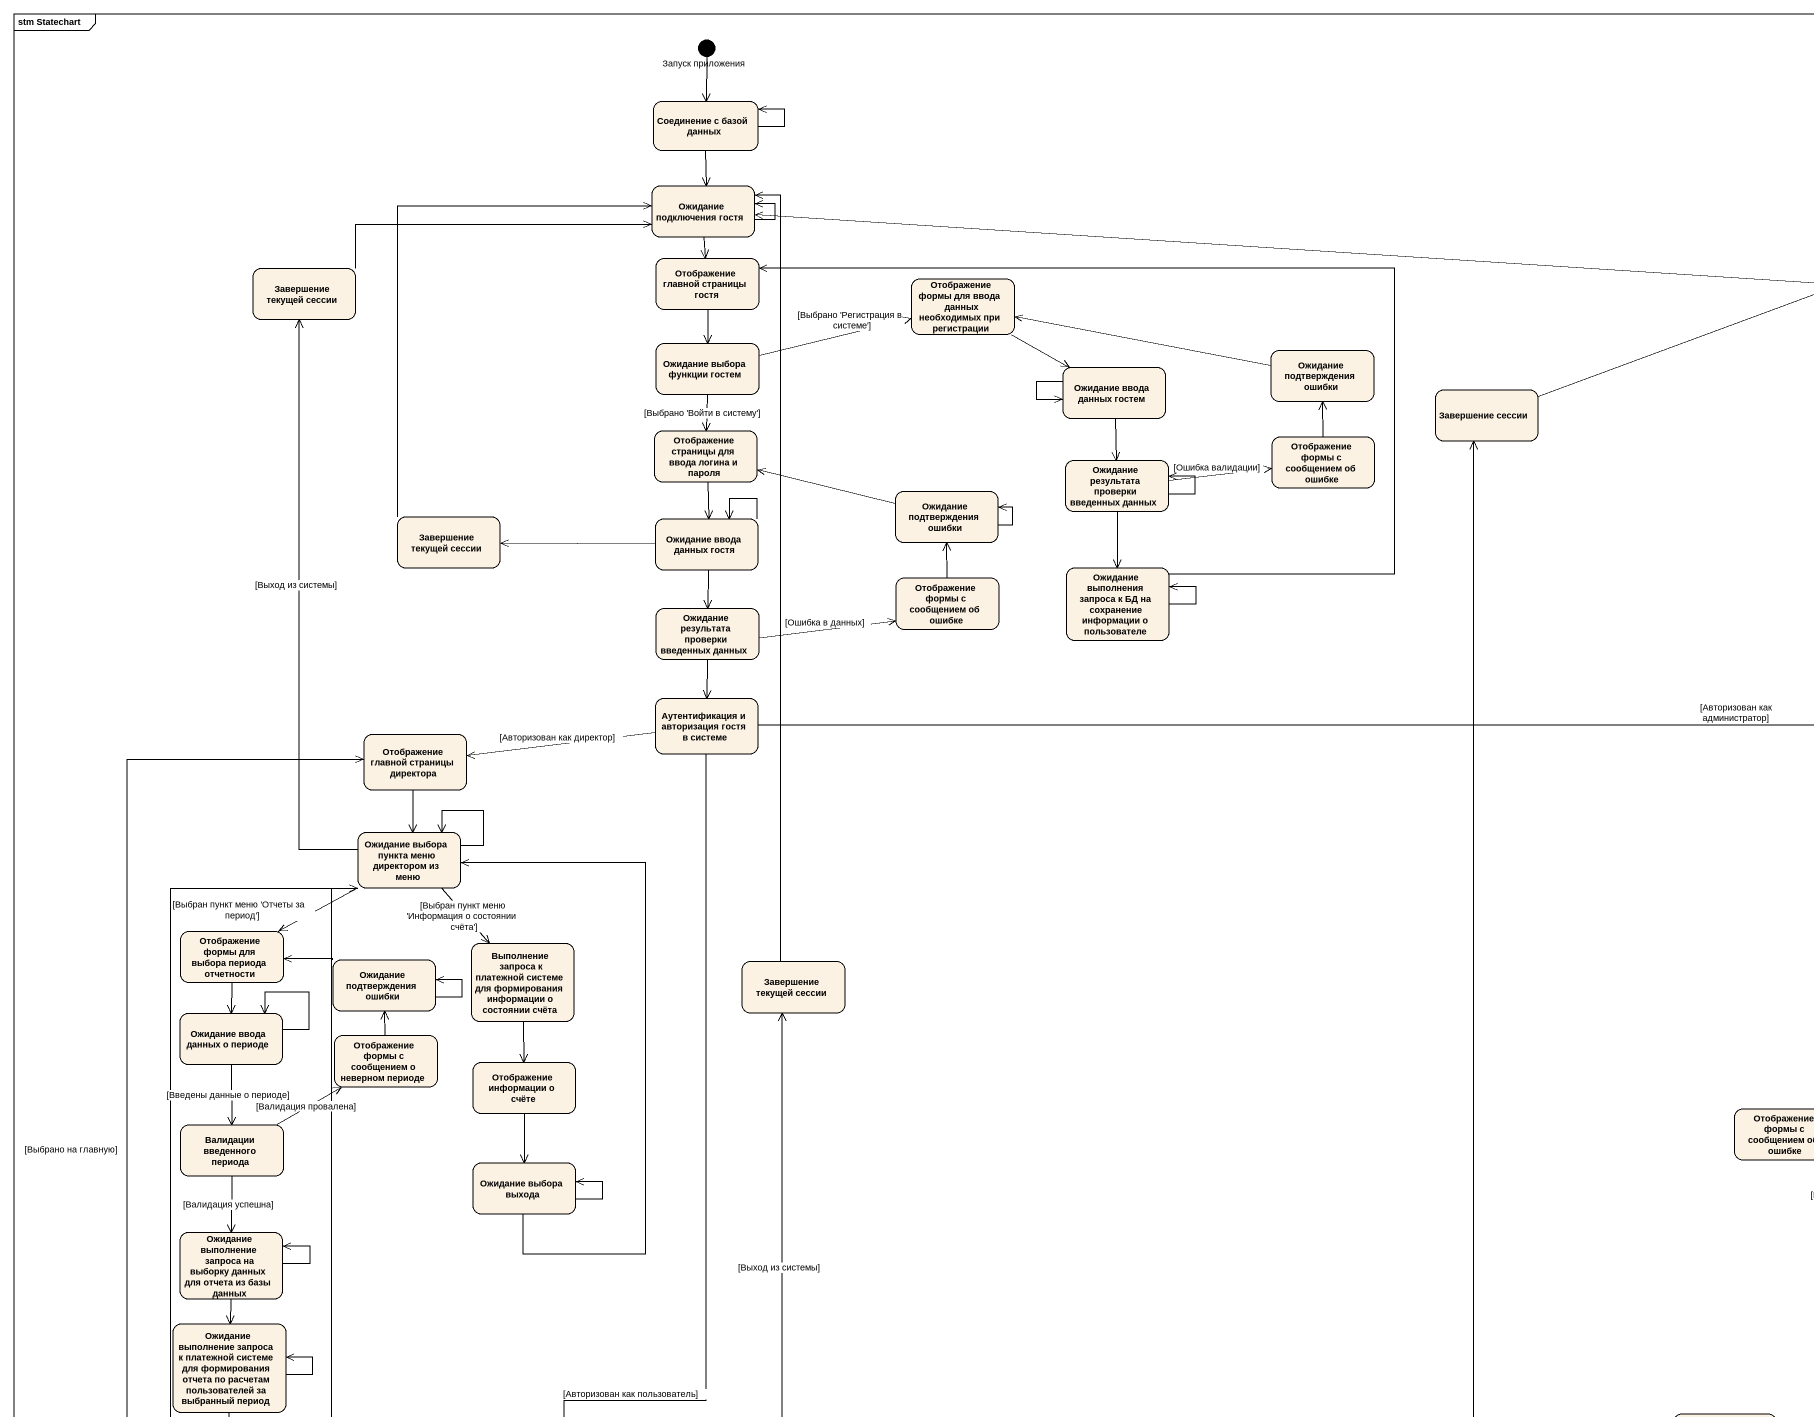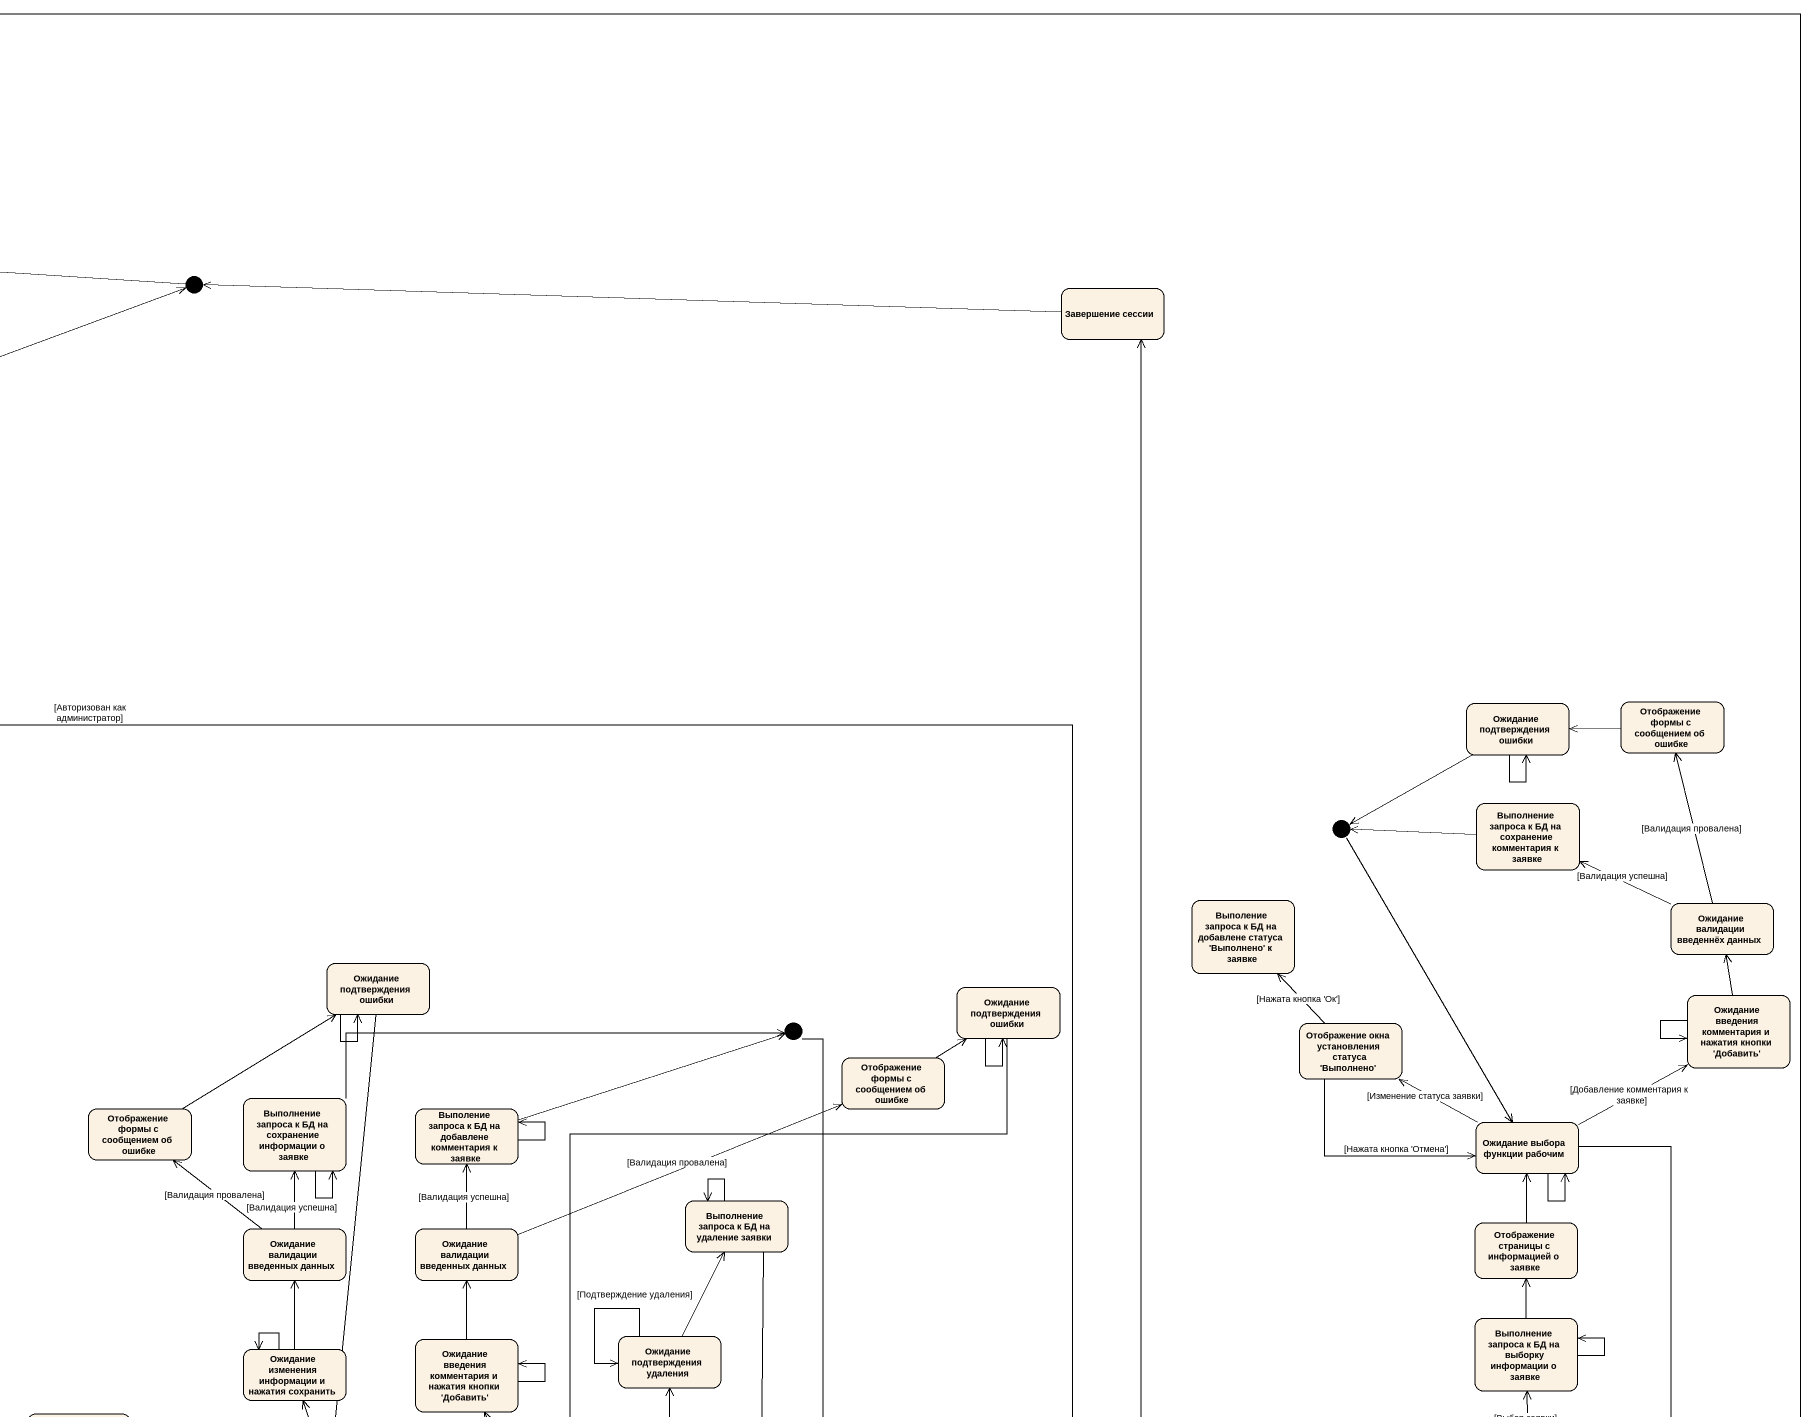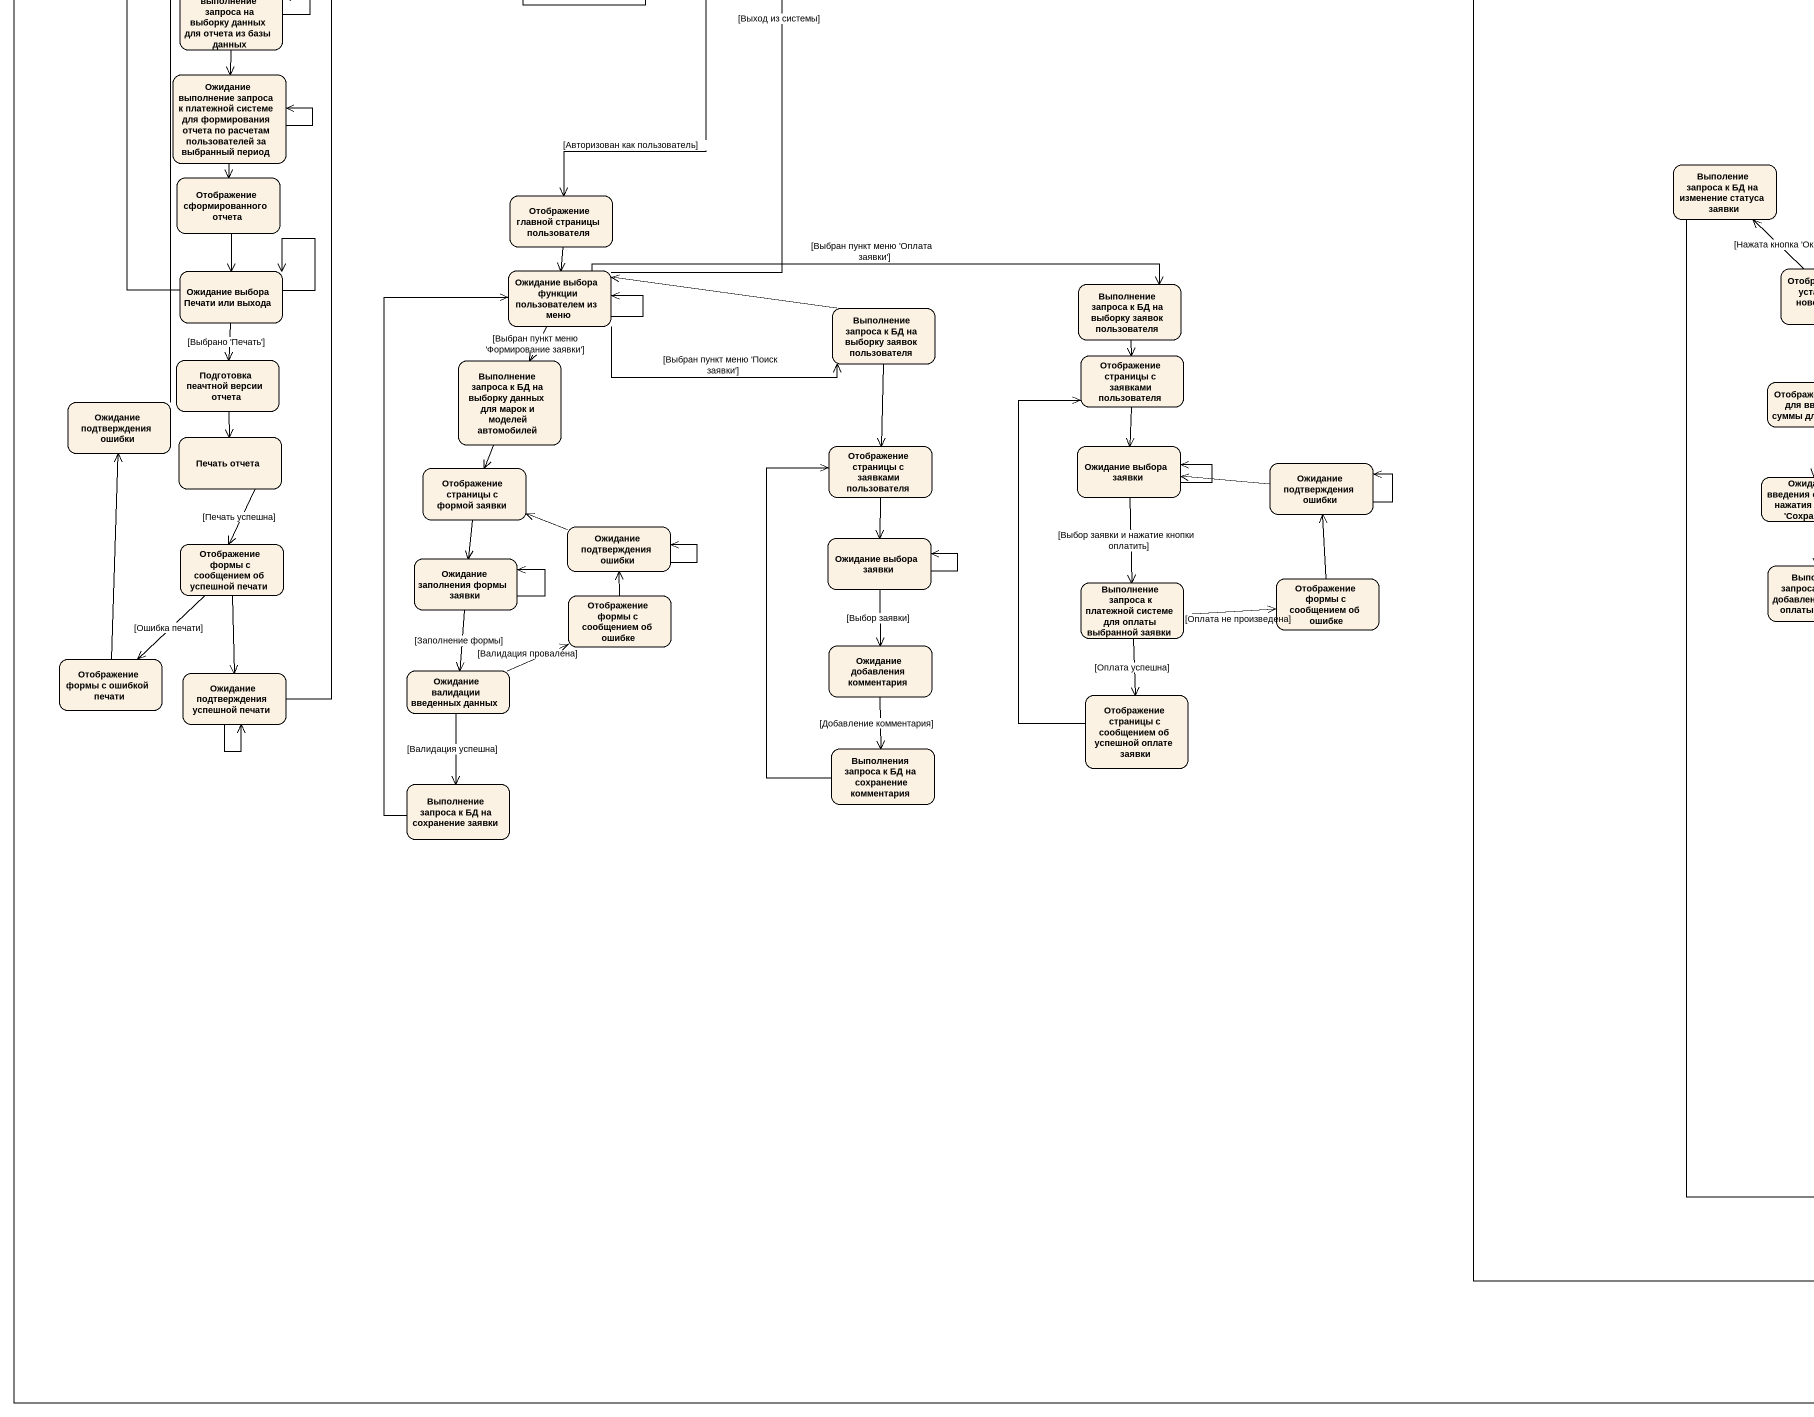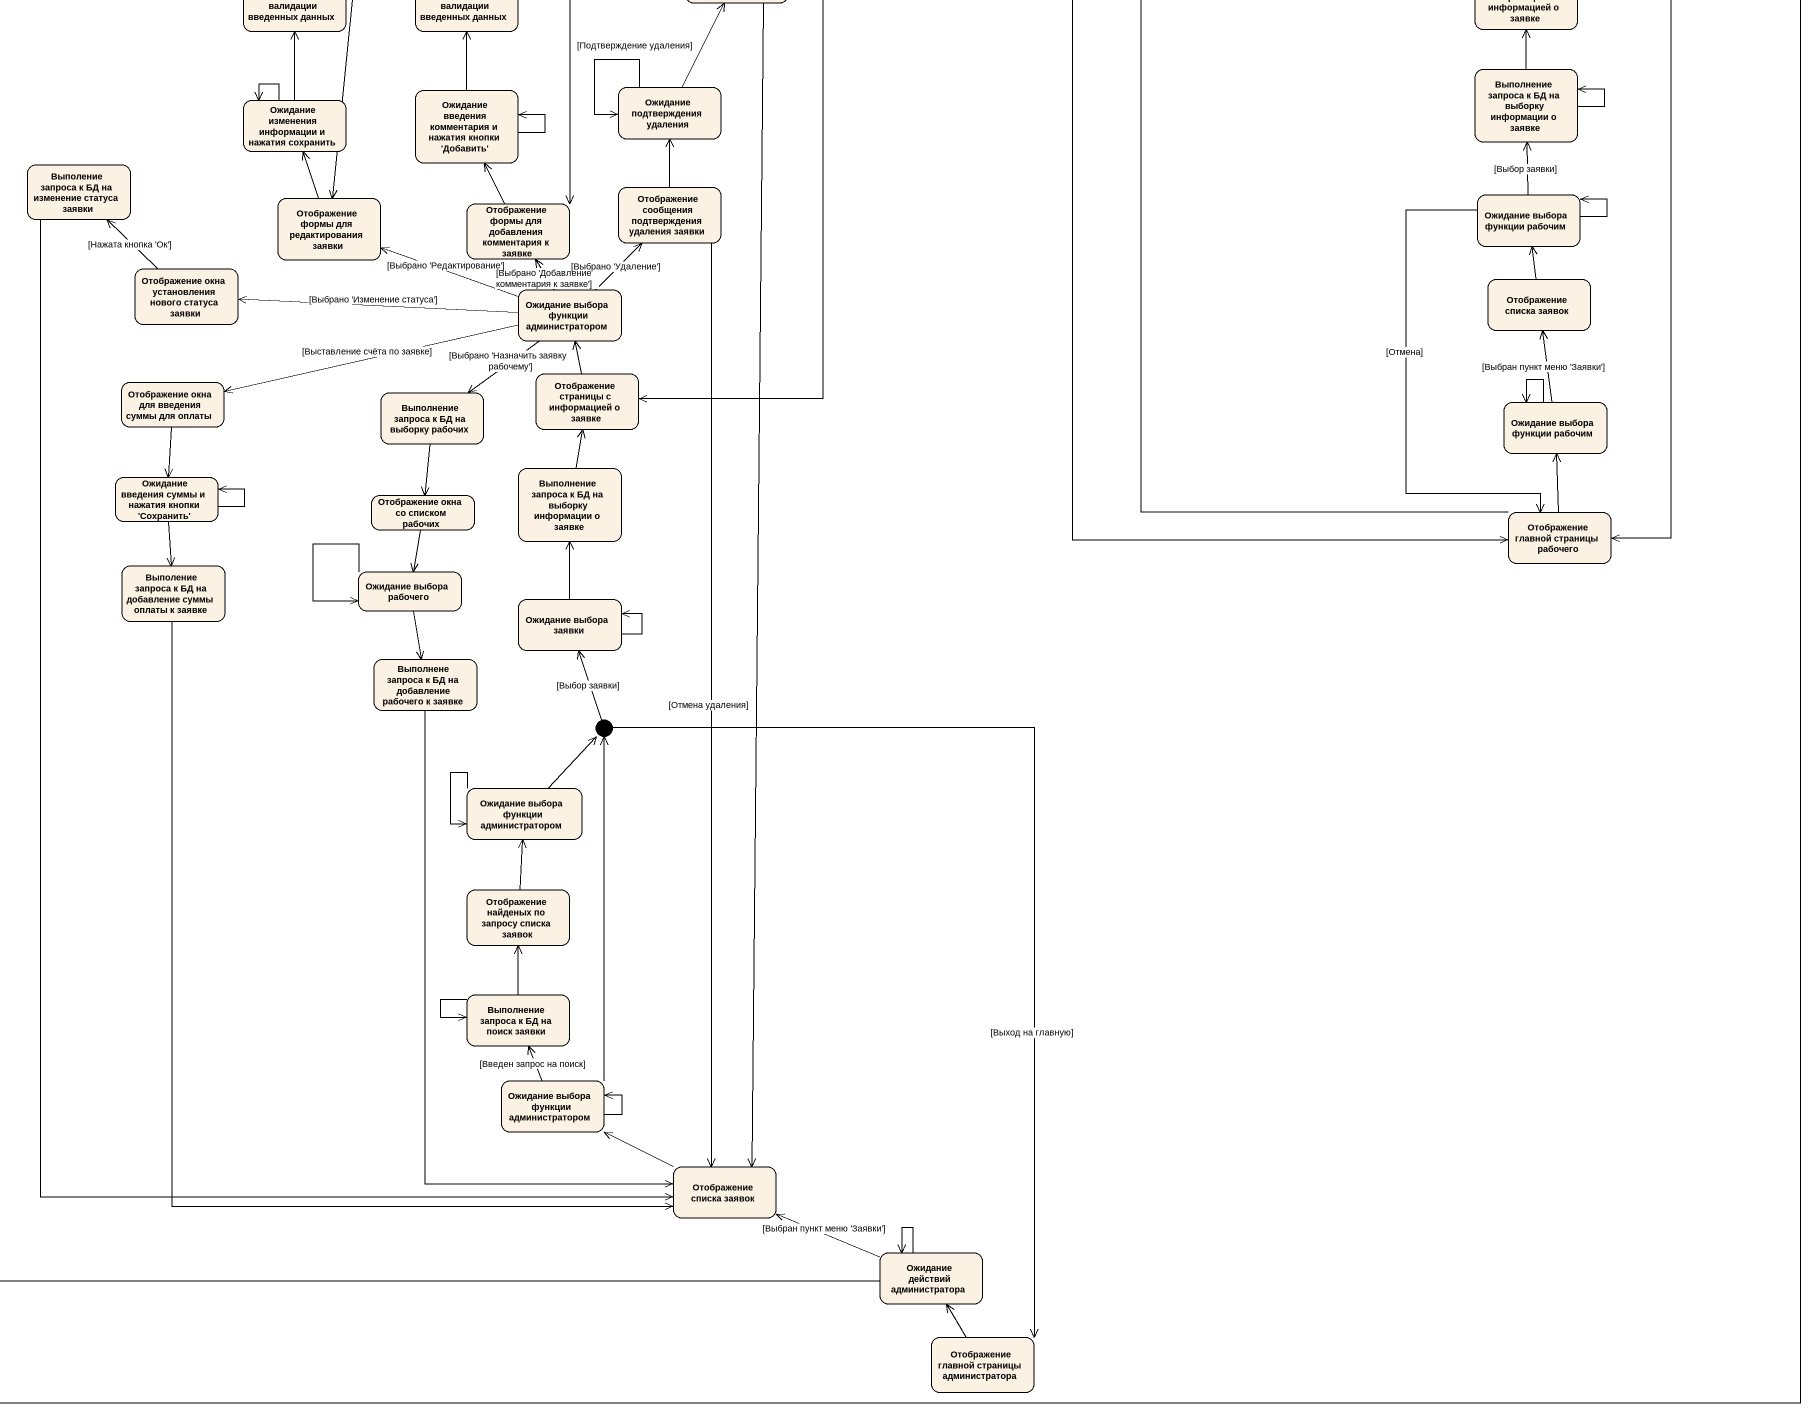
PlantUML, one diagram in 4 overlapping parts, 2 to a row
@startuml
mainframe stm Statechart
hide empty description
state "Запуск приложения" as Запуск_приложения <<start>>
state "Соединение с базой данных" as Соединение_с_базой_данных
state "Ожидание подключения гостя" as Ожидание_подключения_гостя
state "Завершение текущей сессии" as Завершение_текущей_сессии
state "Отображение главной страницы гостя" as Отображение_главной
state "Отображение формы для ввода данных необходимых при регистрации" as Отображение_формы_для_ввода
state junction1 <<choice>>
state "Завершение сессии" as Завершение_сессии
state "Ожидание выбора функции гостем" as Ожидание_выбора_функции
state "Ожидание ввода данных гостем" as Ожидание_ввода_данных_гостем
state "Ожидание подтверждения ошибки" as Ожидание_подтверждения
state "Завершение сессии" as Завершение_сессии_2
state "Отображение страницы для ввода логина и пароля" as Отображение_страницы_для
state "Отображение формы с сообщением об ошибке" as Отображение_формы_с
state "Ожидание результата проверки введенных данных" as Ожидание_результата
state "Завершение текущей сессии" as Завершение_текущей_сессии_2
state "Ожидание ввода данных гостя" as Ожидание_ввода_данных_гостя
state "Ожидание подтверждения ошибки" as Ожидание_подтверждения_2
state "Отображение формы с сообщением об ошибке" as Отображение_формы_с_2
state "Ожидание выполнения запроса к БД на сохранение информации о пользователе" as Ожидание_выполнения_запроса
state "Ожидание результата проверки введенных данных" as Ожидание_результата_2
state "Аутентификация и авторизация гостя в системе" as Аутентификация_и
state "Ожидание подтверждения ошибки" as Ожидание_подтверждения_3
state "Отображение формы с сообщением об ошибке" as Отображение_формы_с_3
state "Отображение главной страницы директора" as Отображение_главной_2
state "Ожидание выбора пункта меню директором из меню" as Ожидание_выбора_пункта_меню
state junction2 <<choice>>
state "Выполнение запроса к БД на сохранение комментария к заявке" as Выполнение_запроса_к_БД_на
state "Выполение запроса к БД на добавлене статуса 'Выполнено' к заявке" as Выполение_запроса_к_БД_на
state "Ожидание валидации введеннёх данных" as Ожидание_валидации
state "Отображение формы для выбора периода отчетности" as Отображение_формы_для
state "Выполнение запроса к платежной системе для формирования информации о состоянии счёта" as Выполнение_запроса_к
state "Ожидание подтверждения ошибки" as Ожидание_подтверждения_4
state "Завершение текущей сессии" as Завершение_текущей_сессии_3
state "Ожидание подтверждения ошибки" as Ожидание_подтверждения_5
state "Ожидание подтверждения ошибки" as Ожидание_подтверждения_6
state "Ожидание ввода данных о периоде" as Ожидание_ввода_данных_о
state junction3 <<choice>>
state "Отображение окна установления статуса 'Выполнено'" as Отображение_окна
state "Ожидание введения комментария и нажатия кнопки 'Добавить'" as Ожидание_введения
state "Отображение формы с сообщением о неверном периоде" as Отображение_формы_с_4
state "Отображение информации о счёте" as Отображение_информации_о
state "Отображение формы с сообщением об ошибке" as Отображение_формы_с_5
state "Выполнение запроса к БД на сохранение информации о заявке" as Выполнение_запроса_к_БД_на_2
state "Валидации введенного периода" as Валидации_введенного_периода
state "Отображение формы с сообщением об ошибке" as Отображение_формы_с_6
state "Выполение запроса к БД на добавлене комментария к заявке" as Выполение_запроса_к_БД_на_2
state "Ожидание выбора функции рабочим" as Ожидание_выбора_функции_2
state "Ожидание выбора выхода" as Ожидание_выбора_выхода
state "Выполнение запроса к БД на удаление заявки" as Выполнение_запроса_к_БД_на_3
state "Ожидание выполнение запроса на выборку данных для отчета из базы данных" as Ожидание_выполнение_запроса
state "Ожидание валидации введенных данных" as Ожидание_валидации_2
state "Ожидание валидации введенных данных" as Ожидание_валидации_3
state "Отображение страницы с информацией о заявке" as Отображение_страницы_с
state "Ожидание выполнение запроса к платежной системе для формирования отчета по расчетам пользователей за выбранный период" as Ожидание_выполнение_запроса_2
state "Ожидание подтверждения удаления" as Ожидание_подтверждения_7
state "Выполнение запроса к БД на выборку информации о заявке" as Выполнение_запроса_к_БД_на_4
state "Ожидание изменения информации и нажатия сохранить" as Ожидание_изменения
state "Ожидание введения комментария и нажатия кнопки 'Добавить'" as Ожидание_введения_2
state "Выполение запроса к БД на изменение статуса заявки" as Выполение_запроса_к_БД_на_3
state "Отображение сформированного отчета" as Отображение_сформированного
state "Отображение главной страницы пользователя" as Отображение_главной_3
state "Отображение формы для редактирования заявки" as Отображение_формы_для_2
state "Отображение формы для добавления комментария к заявке" as Отображение_формы_для_3
state "Отображение сообщения подтверждения удаления заявки" as Отображение_сообщения
state "Ожидание выбора функции рабочим" as Ожидание_выбора_функции_3
state "Ожидание выбора Печати или выхода" as Ожидание_выбора_Печати_или
state "Ожидание выбора функции пользователем из меню" as Ожидание_выбора_функции_4
state "Отображение окна установления нового статуса заявки" as Отображение_окна_2
state "Отображение списка заявок" as Отображение_списка_заявок
state "Выполнение запроса к БД на выборку заявок пользователя" as Выполнение_запроса_к_БД_на_5
state "Выполнение запроса к БД на выборку заявок пользователя" as Выполнение_запроса_к_БД_на_6
state "Ожидание выбора функции администратором" as Ожидание_выбора_функции_5
state "Отображение страницы с заявками пользователя" as Отображение_страницы_с_2
state "Подготовка пеачтной версии отчета" as Подготовка_пеачтной_версии
state "Выполнение запроса к БД на выборку данных для марок и моделей автомобилей" as Выполнение_запроса_к_БД_на_7
state "Отображение окна для введения суммы для оплаты" as Отображение_окна_для
state "Выполнение запроса к БД на выборку рабочих" as Выполнение_запроса_к_БД_на_8
state "Отображение страницы с информацией о заявке" as Отображение_страницы_с_3
state "Ожидание подтверждения ошибки" as Ожидание_подтверждения_8
state "Ожидание выбора функции рабочим" as Ожидание_выбора_функции_6
state "Печать отчета" as Печать_отчета
state "Отображение страницы с формой заявки" as Отображение_страницы_с_4
state "Отображение страницы с заявками пользователя" as Отображение_страницы_с_5
state "Ожидание выбора заявки" as Ожидание_выбора_заявки
state "Ожидание подтверждения ошибки" as Ожидание_подтверждения_9
state "Выполнение запроса к БД на выборку информации о заявке" as Выполнение_запроса_к_БД_на_9
state "Ожидание введения суммы и нажатия кнопки 'Сохранить'" as Ожидание_введения_суммы_и
state "Отображение окна со списком рабочих" as Отображение_окна_со_списком
state "Отображение главной страницы рабочего" as Отображение_главной_4
state "Отображение формы с сообщением об успешной печати" as Отображение_формы_с_7
state "Ожидание подтверждения ошибки" as Ожидание_подтверждения_10
state "Ожидание выбора заявки" as Ожидание_выбора_заявки_2
state "Ожидание заполнения формы заявки" as Ожидание_заполнения_формы
state "Выполнение запроса к платежной системе для оплаты выбранной заявки" as Выполнение_запроса_к_2
state "Отображение формы с сообщением об ошибке" as Отображение_формы_с_8
state "Выполение запроса к БД на добавление суммы оплаты к заявке" as Выполение_запроса_к_БД_на_4
state "Ожидание выбора рабочего" as Ожидание_выбора_рабочего
state "Отображение формы с сообщением об ошибке" as Отображение_формы_с_9
state "Ожидание выбора заявки" as Ожидание_выбора_заявки_3
state "Отображение формы с ошибкой печати" as Отображение_формы_с_ошибкой
state "Ожидание добавления комментария" as Ожидание_добавления
state "Выполнене запроса к БД на добавление рабочего к заявке" as Выполнене_запроса_к_БД_на
state "Ожидание подтверждения успешной печати" as Ожидание_подтверждения_11
state "Ожидание валидации введенных данных" as Ожидание_валидации_4
state "Отображение страницы с сообщением об успешной оплате заявки" as Отображение_страницы_с_6
state junction4 <<choice>>
state "Выполнение запроса к БД на сохранение заявки" as Выполнение_запроса_к_БД_на_10
state "Выполнения запроса к БД на сохранение комментария" as Выполнения_запроса_к_БД_на
state "Ожидание выбора функции администратором" as Ожидание_выбора_функции_7
state "Отображение найденых по запросу списка заявок" as Отображение_найденых_по
state "Выполнение запроса к БД на поиск заявки" as Выполнение_запроса_к_БД_на_11
state "Ожидание выбора функции администратором" as Ожидание_выбора_функции_8
state "Отображение списка заявок" as Отображение_списка_заявок_2
state "Ожидание действий администратора" as Ожидание_действий
state "Отображение главной страницы администратора" as Отображение_главной_5
Запуск_приложения --> Соединение_с_базой_данных
Соединение_с_базой_данных --> Соединение_с_базой_данных
Соединение_с_базой_данных --> Ожидание_подключения_гостя
Ожидание_подключения_гостя --> Ожидание_подключения_гостя
Ожидание_подключения_гостя --> Отображение_главной
Завершение_текущей_сессии -right-> Ожидание_подключения_гостя
Отображение_главной --> Ожидание_выбора_функции
Отображение_формы_для_ввода -right-> Ожидание_ввода_данных_гостем
junction1 -left-> Ожидание_подключения_гостя
Завершение_сессии -left-> junction1
Ожидание_выбора_функции -right-> Отображение_формы_для_ввода : [Выбрано 'Регистрация в системе']
Ожидание_выбора_функции --> Отображение_страницы_для : [Выбрано 'Войти в систему']
Ожидание_ввода_данных_гостем --> Ожидание_ввода_данных_гостем
Ожидание_ввода_данных_гостем --> Ожидание_результата
Ожидание_подтверждения -left-> Отображение_формы_для_ввода
Завершение_сессии_2 -right-> junction1
Отображение_страницы_для --> Ожидание_ввода_данных_гостя
Отображение_формы_с -up-> Ожидание_подтверждения
Ожидание_результата -right-> Отображение_формы_с : [Ошибка валидации]
Ожидание_результата --> Ожидание_результата
Ожидание_результата --> Ожидание_выполнения_запроса
Завершение_текущей_сессии_2 -up-> Ожидание_подключения_гостя
Ожидание_ввода_данных_гостя -left-> Завершение_текущей_сессии_2
Ожидание_ввода_данных_гостя --> Ожидание_ввода_данных_гостя
Ожидание_ввода_данных_гостя --> Ожидание_результата_2
Ожидание_подтверждения_2 -left-> Отображение_страницы_для
Ожидание_подтверждения_2 --> Ожидание_подтверждения_2
Отображение_формы_с_2 -up-> Ожидание_подтверждения_2
Ожидание_выполнения_запроса -up-> Отображение_главной
Ожидание_выполнения_запроса --> Ожидание_выполнения_запроса
Ожидание_результата_2 -right-> Отображение_формы_с_2 : [Ошибка в данных]
Ожидание_результата_2 --> Аутентификация_и
Аутентификация_и -left-> Отображение_главной_2 : [Авторизован как директор]
Аутентификация_и --> Отображение_главной_3 : [Авторизован как пользователь]
Аутентификация_и -right-> Отображение_главной_4 : [Авторизован как администратор]
Ожидание_подтверждения_3 --> Ожидание_подтверждения_3
Ожидание_подтверждения_3 -left-> junction2
Отображение_формы_с_3 -left-> Ожидание_подтверждения_3
Отображение_главной_2 --> Ожидание_выбора_пункта_меню
Ожидание_выбора_пункта_меню -up-> Завершение_текущей_сессии : [Выход из системы]
Ожидание_выбора_пункта_меню --> Ожидание_выбора_пункта_меню
Ожидание_выбора_пункта_меню -left-> Отображение_формы_для : [Выбран пункт меню 'Отчеты за период']
Ожидание_выбора_пункта_меню --> Выполнение_запроса_к : [Выбран пункт меню 'Информация о состоянии счёта']
junction2 --> Ожидание_выбора_функции_2
Выполнение_запроса_к_БД_на -left-> junction2
Ожидание_валидации -up-> Отображение_формы_с_3 : [Валидация провалена]
Ожидание_валидации -left-> Выполнение_запроса_к_БД_на : [Валидация успешна]
Отображение_формы_для --> Ожидание_ввода_данных_о
Выполнение_запроса_к --> Отображение_информации_о
Ожидание_подтверждения_4 -left-> Отображение_формы_для
Ожидание_подтверждения_4 --> Ожидание_подтверждения_4
Завершение_текущей_сессии_3 -up-> Ожидание_подключения_гостя
Ожидание_подтверждения_5 --> Ожидание_подтверждения_5
Ожидание_подтверждения_5 --> Отображение_формы_для_2
Ожидание_подтверждения_6 --> Ожидание_подтверждения_6
Ожидание_подтверждения_6 --> Отображение_формы_для_3
Ожидание_ввода_данных_о --> Ожидание_ввода_данных_о
Ожидание_ввода_данных_о --> Валидации_введенного_периода : [Введены данные о периоде]
junction3 --> Отображение_страницы_с_3
Отображение_окна -up-> Выполение_запроса_к_БД_на : [Нажата кнопка 'Ок']
Отображение_окна -right-> Ожидание_выбора_функции_2 : [Нажата кнопка 'Отмена']
Ожидание_введения -up-> Ожидание_валидации
Ожидание_введения --> Ожидание_введения
Отображение_формы_с_4 -up-> Ожидание_подтверждения_4
Отображение_информации_о --> Ожидание_выбора_выхода
Отображение_формы_с_5 -up-> Ожидание_подтверждения_6
Выполнение_запроса_к_БД_на_2 -right-> junction3
Выполнение_запроса_к_БД_на_2 --> Выполнение_запроса_к_БД_на_2
Валидации_введенного_периода -right-> Отображение_формы_с_4 : [Валидация провалена]
Валидации_введенного_периода --> Ожидание_выполнение_запроса : [Валидация успешна]
Отображение_формы_с_6 -up-> Ожидание_подтверждения_5
Выполение_запроса_к_БД_на_2 -right-> junction3
Выполение_запроса_к_БД_на_2 --> Выполение_запроса_к_БД_на_2
Ожидание_выбора_функции_2 -left-> Отображение_окна : [Изменение статуса заявки]
Ожидание_выбора_функции_2 -right-> Ожидание_введения : [Добавление комментария к заявке]
Ожидание_выбора_функции_2 --> Ожидание_выбора_функции_2
Ожидание_выбора_функции_2 --> Отображение_главной_4
Ожидание_выбора_выхода -up-> Ожидание_выбора_пункта_меню
Ожидание_выбора_выхода --> Ожидание_выбора_выхода
Выполнение_запроса_к_БД_на_3 --> Выполнение_запроса_к_БД_на_3
Выполнение_запроса_к_БД_на_3 --> Отображение_списка_заявок_2
Ожидание_выполнение_запроса --> Ожидание_выполнение_запроса
Ожидание_выполнение_запроса --> Ожидание_выполнение_запроса_2
Ожидание_валидации_2 -up-> Выполнение_запроса_к_БД_на_2 : [Валидация успешна]
Ожидание_валидации_2 -up-> Отображение_формы_с_6 : [Валидация провалена]
Ожидание_валидации_3 -right-> Отображение_формы_с_5 : [Валидация провалена]
Ожидание_валидации_3 -up-> Выполение_запроса_к_БД_на_2 : [Валидация успешна]
Отображение_страницы_с -up-> Ожидание_выбора_функции_2
Ожидание_выполнение_запроса_2 --> Ожидание_выполнение_запроса_2
Ожидание_выполнение_запроса_2 --> Отображение_сформированного
Ожидание_подтверждения_7 -up-> Выполнение_запроса_к_БД_на_3 : [Подтверждение удаления]
Ожидание_подтверждения_7 --> Ожидание_подтверждения_7
Выполнение_запроса_к_БД_на_4 -up-> Отображение_страницы_с
Выполнение_запроса_к_БД_на_4 --> Выполнение_запроса_к_БД_на_4
Ожидание_изменения -up-> Ожидание_валидации_2
Ожидание_изменения --> Ожидание_изменения
Ожидание_введения_2 -up-> Ожидание_валидации_3
Ожидание_введения_2 --> Ожидание_введения_2
Выполение_запроса_к_БД_на_3 --> Отображение_списка_заявок_2
Отображение_сформированного --> Ожидание_выбора_Печати_или
Отображение_главной_3 --> Ожидание_выбора_функции_4
Отображение_формы_для_2 -up-> Ожидание_изменения
Отображение_формы_для_3 -up-> Ожидание_введения_2
Отображение_сообщения -up-> Ожидание_подтверждения_7
Отображение_сообщения --> Отображение_списка_заявок_2 : [Отмена удаления]
Ожидание_выбора_функции_3 -up-> Выполнение_запроса_к_БД_на_4 : [Выбор заявки]
Ожидание_выбора_функции_3 --> Ожидание_выбора_функции_3
Ожидание_выбора_функции_3 --> Отображение_главной_4 : [Отмена]
Ожидание_выбора_Печати_или -up-> Отображение_главной_2 : [Выбрано на главную]
Ожидание_выбора_Печати_или --> Ожидание_выбора_Печати_или
Ожидание_выбора_Печати_или --> Подготовка_пеачтной_версии : [Выбрано 'Печать']
Ожидание_выбора_функции_4 -up-> Завершение_текущей_сессии_3 : [Выход из системы]
Ожидание_выбора_функции_4 --> Ожидание_выбора_функции_4
Ожидание_выбора_функции_4 -right-> Выполнение_запроса_к_БД_на_5 : [Выбран пункт меню 'Поиск заявки']
Ожидание_выбора_функции_4 -right-> Выполнение_запроса_к_БД_на_6 : [Выбран пункт меню 'Оплата заявки']
Ожидание_выбора_функции_4 --> Выполнение_запроса_к_БД_на_7 : [Выбран пункт меню 'Формирование заявки']
Отображение_окна_2 -up-> Выполение_запроса_к_БД_на_3 : [Нажата кнопка 'Ок']
Отображение_списка_заявок -up-> Ожидание_выбора_функции_3
Выполнение_запроса_к_БД_на_5 -left-> Ожидание_выбора_функции_4
Выполнение_запроса_к_БД_на_5 --> Отображение_страницы_с_5
Выполнение_запроса_к_БД_на_6 --> Отображение_страницы_с_2
Ожидание_выбора_функции_5 -left-> Отображение_формы_для_2 : [Выбрано 'Редактирование']
Ожидание_выбора_функции_5 -up-> Отображение_формы_для_3 : [Выбрано 'Добавление комментария к заявке']
Ожидание_выбора_функции_5 -up-> Отображение_сообщения : [Выбрано 'Удаление']
Ожидание_выбора_функции_5 -left-> Отображение_окна_2 : [Выбрано 'Изменение статуса']
Ожидание_выбора_функции_5 -left-> Отображение_окна_для : [Выставление счёта по заявке]
Ожидание_выбора_функции_5 --> Выполнение_запроса_к_БД_на_8 : [Выбрано 'Назначить заявку рабочему']
Отображение_страницы_с_2 --> Ожидание_выбора_заявки
Подготовка_пеачтной_версии --> Печать_отчета
Выполнение_запроса_к_БД_на_7 --> Отображение_страницы_с_4
Отображение_окна_для --> Ожидание_введения_суммы_и
Выполнение_запроса_к_БД_на_8 --> Отображение_окна_со_списком
Отображение_страницы_с_3 -up-> Ожидание_выбора_функции_5
Ожидание_подтверждения_8 -up-> Ожидание_выбора_пункта_меню
Ожидание_выбора_функции_6 -up-> Отображение_списка_заявок : [Выбран пункт меню 'Заявки']
Ожидание_выбора_функции_6 --> Ожидание_выбора_функции_6
Печать_отчета --> Отображение_формы_с_7 : [Печать успешна]
Отображение_страницы_с_4 --> Ожидание_заполнения_формы
Отображение_страницы_с_5 --> Ожидание_выбора_заявки_2
Ожидание_выбора_заявки --> Ожидание_выбора_заявки
Ожидание_выбора_заявки --> Выполнение_запроса_к_2 : [Выбор заявки и нажатие кнопки оплатить]
Ожидание_подтверждения_9 -left-> Ожидание_выбора_заявки
Ожидание_подтверждения_9 --> Ожидание_подтверждения_9
Выполнение_запроса_к_БД_на_9 -up-> Отображение_страницы_с_3
Ожидание_введения_суммы_и --> Ожидание_введения_суммы_и
Ожидание_введения_суммы_и --> Выполение_запроса_к_БД_на_4
Отображение_окна_со_списком --> Ожидание_выбора_рабочего
Отображение_главной_4 -up-> Завершение_сессии
Отображение_главной_4 -up-> Ожидание_выбора_функции_6
Отображение_формы_с_7 --> Отображение_формы_с_ошибкой : [Ошибка печати]
Отображение_формы_с_7 --> Ожидание_подтверждения_11
Ожидание_подтверждения_10 -left-> Отображение_страницы_с_4
Ожидание_подтверждения_10 --> Ожидание_подтверждения_10
Ожидание_выбора_заявки_2 --> Ожидание_выбора_заявки_2
Ожидание_выбора_заявки_2 --> Ожидание_добавления : [Выбор заявки]
Ожидание_заполнения_формы --> Ожидание_заполнения_формы
Ожидание_заполнения_формы --> Ожидание_валидации_4 : [Заполнение формы]
Выполнение_запроса_к_2 -right-> Отображение_формы_с_8 : [Оплата не произведена]
Выполнение_запроса_к_2 --> Отображение_страницы_с_6 : [Оплата успешна]
Отображение_формы_с_8 -up-> Ожидание_подтверждения_9
Выполение_запроса_к_БД_на_4 --> Отображение_списка_заявок_2
Ожидание_выбора_рабочего --> Ожидание_выбора_рабочего
Ожидание_выбора_рабочего --> Выполнене_запроса_к_БД_на
Отображение_формы_с_9 -up-> Ожидание_подтверждения_10
Ожидание_выбора_заявки_3 -up-> Выполнение_запроса_к_БД_на_9
Ожидание_выбора_заявки_3 --> Ожидание_выбора_заявки_3
Отображение_формы_с_ошибкой -up-> Ожидание_подтверждения_8
Ожидание_добавления --> Выполнения_запроса_к_БД_на : [Добавление комментария]
Выполнене_запроса_к_БД_на --> Отображение_списка_заявок_2
Ожидание_подтверждения_11 -up-> Ожидание_выбора_пункта_меню
Ожидание_подтверждения_11 --> Ожидание_подтверждения_11
Ожидание_валидации_4 -right-> Отображение_формы_с_9 : [Валидация провалена]
Ожидание_валидации_4 --> Выполнение_запроса_к_БД_на_10 : [Валидация успешна]
Отображение_страницы_с_6 -up-> Отображение_страницы_с_2
junction4 -up-> Ожидание_выбора_заявки_3 : [Выбор заявки]
junction4 --> Отображение_главной_5 : [Выход на главную]
Выполнение_запроса_к_БД_на_10 -up-> Ожидание_выбора_функции_4
Выполнения_запроса_к_БД_на -up-> Отображение_страницы_с_5
Ожидание_выбора_функции_7 -up-> junction4
Ожидание_выбора_функции_7 --> Ожидание_выбора_функции_7
Отображение_найденых_по -up-> Ожидание_выбора_функции_7
Выполнение_запроса_к_БД_на_11 -up-> Отображение_найденых_по
Выполнение_запроса_к_БД_на_11 --> Выполнение_запроса_к_БД_на_11
Ожидание_выбора_функции_8 -up-> junction4
Ожидание_выбора_функции_8 -up-> Выполнение_запроса_к_БД_на_11 : [Введен запрос на поиск]
Ожидание_выбора_функции_8 --> Ожидание_выбора_функции_8
Отображение_списка_заявок_2 -left-> Ожидание_выбора_функции_8
Ожидание_действий -up-> Завершение_сессии_2
Ожидание_действий -left-> Отображение_списка_заявок_2 : [Выбран пункт меню 'Заявки']
Ожидание_действий --> Ожидание_действий
Отображение_главной_5 -up-> Ожидание_действий
@enduml
